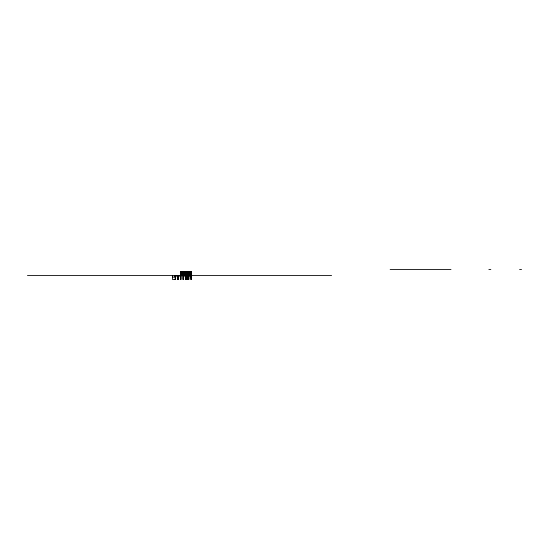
<?xml version="1.0" encoding="UTF-8"?>
<svg xmlns="http://www.w3.org/2000/svg" width="549" height="549" viewBox="0 0 549 549"><rect width="100%" height="100%" fill="white"/><g stroke="black" fill="none" stroke-linecap="round" stroke-linejoin="round"><path stroke-width="0.82" d="M390.154 269.497L450.983 269.497M488.857 269.497L490.827 269.497M519.58 269.497L521.55 269.497M180.429 275.502L180.429 271.494L191.395 271.494L191.395 279.503M180.429 271.659L191.395 271.659M180.429 271.94L191.395 271.94M180.429 272.215L191.395 272.215M180.429 272.469L191.402 272.469M180.429 272.716L191.402 272.716M180.436 272.949L191.402 272.949M180.436 273.176L191.402 273.169M180.436 273.381L191.402 273.381M180.436 273.58L191.402 273.58M180.436 273.773L191.402 273.773M180.436 273.951L191.409 273.951M180.443 274.116L191.409 274.116M180.443 274.274L191.409 274.274M180.443 274.425L191.409 274.418M180.443 274.562L191.409 274.555M180.443 274.685L191.409 274.685M180.443 274.802L191.416 274.802M180.429 271.494L180.449 274.932L191.416 274.912M180.449 275.015L191.416 275.104M180.449 275.186L191.416 275.186M180.449 274.932L191.423 275.324M180.449 275.234L191.423 275.426M27.45 275.502L331.603 275.502M177.65 275.653L178.096 275.653M177.65 275.728L178.096 275.728M177.65 275.879L178.096 275.804M177.65 276.023L178.096 275.955M177.65 276.099L178.096 276.099M186.722 276.126L187.731 276.126L187.717 279.503M177.65 276.174L178.096 276.25M187.854 276.202L186.598 276.202L186.509 279.503M177.65 276.325L178.096 276.325M186.289 279.503L186.365 276.428L188.026 276.346M177.65 276.401L178.096 276.476M186.365 276.422L188.087 276.422M177.65 276.552L178.096 276.552M186.269 276.572L188.183 276.572L188.163 279.503M177.65 276.627L178.096 276.703M186.228 276.648L188.225 276.648M186.173 276.799L188.273 276.799M186.159 276.874L188.293 276.874M177.65 277.005L178.096 277.005M186.138 277.025L188.314 277.025M172.537 277.087L175.172 277.087A1.091 1.091 0 0 0 174.85 276.319M177.65 277.08L178.096 277.156M186.138 277.101L188.314 277.101A1.091 1.091 0 0 0 187.223 276.003A1.091 1.091 0 0 0 186.138 277.087L186.138 279.503L186.214 276.696M177.65 277.231L178.096 277.231M186.138 277.252L188.314 277.252M177.65 277.307L178.096 277.382L177.65 277.451M186.138 277.327L188.314 277.403M186.138 277.478L188.314 277.478M177.65 277.526L178.096 277.526M186.138 277.629L188.314 277.554M177.65 277.677L178.096 277.677M186.138 277.698L188.314 277.698M177.65 277.753L178.096 277.828M186.138 277.773L188.314 277.773M177.65 277.904L178.096 277.904M186.138 277.924L188.314 277.924M177.65 278.055L178.096 277.979M186.138 278.075L188.314 278.075M177.65 278.13L178.096 278.13M186.138 278.151L188.314 278.151M177.65 278.281L178.096 278.206M186.138 278.302L188.314 278.302M177.65 278.357L178.096 278.357M186.138 278.377L188.314 278.377M177.65 278.508L178.096 278.432M186.138 278.453L188.314 278.453M177.65 278.659L178.096 278.583M186.138 278.604L188.314 278.604M177.65 278.734L178.096 278.734M177.65 278.878L178.096 278.803M177.65 278.954L178.096 278.954M186.138 278.981L188.314 278.906M177.65 279.029L178.096 279.105M186.138 279.057L188.314 279.057M177.65 279.18L178.096 279.18L177.65 279.331M186.138 279.125L188.314 279.125M186.138 279.276L188.314 279.276M177.65 279.407L178.096 279.407M186.138 279.352L188.314 279.427M189.885 276.01A1.105 1.105 0 0 1 191.011 277.087L190.942 277.087A1.091 1.091 0 0 0 189.872 276.003A1.091 1.091 0 0 0 188.794 277.087L188.794 279.503L185.686 279.503L185.713 277.087A1.091 1.091 0 0 0 184.622 276.003A1.091 1.091 0 0 0 183.538 277.087L183.538 279.503L183.057 279.503L183.085 277.087A1.091 1.091 0 0 0 181.994 276.003A1.091 1.091 0 0 0 180.909 277.087L180.909 279.503L180.429 279.503L180.429 277.087A1.091 1.091 0 0 0 179.338 276.003A1.091 1.091 0 0 0 178.247 277.087L178.247 279.503L177.65 279.482L177.65 275.502M190.97 279.503L190.97 277.087L190.942 279.503L191.423 279.503L191.423 271.494M190.97 271.494L190.97 275.502L190.942 273.086M190.318 271.494L190.318 275.502M189.659 271.494L189.659 275.502M189 271.494L189 275.502M188.767 275.502L188.767 273.086A1.091 1.091 0 0 1 189.844 271.995A1.091 1.091 0 0 1 190.942 273.066M188.767 277.087L188.767 279.503M188.341 271.494L188.341 275.502M188.341 277.087L188.341 279.503M188.314 275.502L188.314 273.086A1.091 1.091 0 0 0 187.223 271.995A1.091 1.091 0 0 0 186.138 273.086L186.138 275.502M188.238 276.696L188.314 279.503M188.012 276.339L188.087 279.503M187.936 276.271L187.936 279.503M187.792 276.161L187.868 279.503M187.683 271.494L187.689 275.502M187.566 276.058L187.641 279.503M187.49 276.03L187.49 279.503M187.339 276.01L187.415 279.503M187.264 276.003L187.264 279.503M187.188 276.003L187.113 279.503M187.031 271.494L187.031 275.502M187.037 276.017L186.962 279.503M186.886 276.058L186.886 279.503M186.811 276.085L186.735 279.503M186.66 276.161L186.66 279.503M186.44 276.339L186.44 279.503M186.372 271.494L186.372 275.502M185.713 271.494L185.713 275.502L185.686 273.086A1.091 1.091 0 0 0 184.594 271.995A1.091 1.091 0 0 0 183.51 273.086L183.51 275.502M185.686 277.087L185.686 279.503M185.054 271.494L185.054 275.502M184.402 271.494L184.402 275.502M183.743 271.494L183.743 275.502M183.51 277.087L183.51 279.503M183.085 271.494L183.085 275.502L183.057 273.086A1.091 1.091 0 0 0 181.966 271.995A1.091 1.091 0 0 0 180.875 273.086L180.875 275.502M183.057 277.087L183.057 279.503M182.426 271.494L182.426 275.502M181.767 271.494L181.767 275.502M181.115 271.494L181.115 275.502M180.875 277.087L180.875 279.503M180.456 271.494L180.456 279.503M178.096 275.502L178.096 279.503M177.801 275.502L177.801 279.503M175.172 275.502L175.172 279.503M172.537 275.502L172.537 279.503L175.618 279.503L175.618 277.087A1.091 1.091 0 0 1 176.709 276.003A1.091 1.091 0 0 1 177.801 277.087M178.096 276.778L177.65 276.778L178.096 276.854M188.314 278.755L186.138 278.755L188.314 278.83M177.951 279.503L177.951 275.502L177.876 279.503"/></g></svg>
